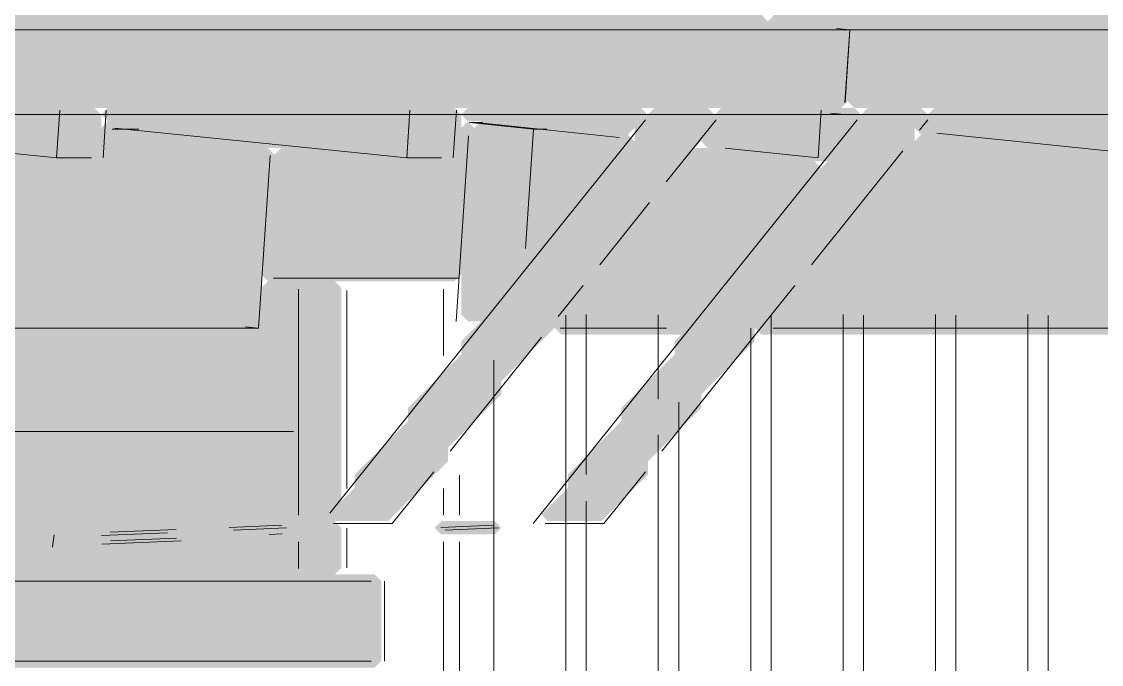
# Model space of a CAD drawing. Header units: millimetres. Extents: x 0 to 84100, y 0 to 59400.
# Drawn here: x 37805 to 38615, y 49329 to 49811 of the extents above; entities that cross this region are included whole.
import ezdxf

# ---------------------------------------------------------------- set-up
doc = ezdxf.new("R2010")
doc.units = ezdxf.units.MM
doc.layers.add('10_見えがかり', color=7, linetype='Continuous', lineweight=13)
doc.layers.add('12_見えがかり（ガラス）', color=5, linetype='Continuous', lineweight=9)

msp = doc.modelspace()

# ---------------------------------------------------------------- hatches: boundary and pattern name
at = {"layer": '10_見えがかり', "true_color": 0xbdbdbd}
for points in [[(38369.92, 49806.57), (38419.92, 49806.57), (38424.92, 49801.57), (38424.92, 49751.57), (38419.92, 49746.57), (36809.92, 49746.57), (36804.92, 49751.57), (36804.92, 49801.57), (36799.92, 49806.57), (36749.92, 49806.57), (36744.92, 49811.57), (36749.92, 49816.57), (38359.92, 49816.57)], [(40019.92, 49806.57), (40069.92, 49806.57), (40074.92, 49801.57), (40074.92, 49751.57), (40069.92, 49746.57), (38429.92, 49746.57), (38424.92, 49751.57), (38424.92, 49801.57), (38419.92, 49806.57), (38369.92, 49806.57), (38364.92, 49811.57), (38369.92, 49816.57), (40009.92, 49816.57)], [(37864.92, 49741.57), (37864.92, 49711.57), (37859.92, 49706.57), (37809.92, 49706.57), (37799.92, 49716.57), (37709.92, 49716.57), (37699.92, 49726.57), (37619.92, 49726.57), (37604.92, 49741.57), (37609.92, 49746.57), (37859.92, 49746.57)], [(38134.92, 49741.57), (38134.92, 49731.57), (38124.92, 49721.57), (38124.92, 49711.57), (38119.92, 49706.57), (38069.92, 49706.57), (38059.92, 49716.57), (37979.92, 49716.57), (37969.92, 49726.57), (37879.92, 49726.57), (37864.92, 49741.57), (37869.92, 49746.57), (38129.92, 49746.57)], [(38259.92, 49726.57), (38189.92, 49726.57), (38179.92, 49736.57), (38139.92, 49736.57), (38134.92, 49741.57), (38139.92, 49746.57), (38269.92, 49746.57), (38274.92, 49741.57)], [(38414.92, 49721.57), (38414.92, 49711.57), (38409.92, 49706.57), (38379.92, 49706.57), (38369.92, 49716.57), (38319.92, 49716.57), (38314.92, 49721.57), (38324.92, 49731.57), (38324.92, 49741.57), (38329.92, 49746.57), (38429.92, 49746.57), (38434.92, 49741.57)], [(38704.92, 49741.57), (38704.92, 49711.57), (38699.92, 49706.57), (38649.92, 49706.57), (38639.92, 49716.57), (38549.92, 49716.57), (38539.92, 49726.57), (38479.92, 49726.57), (38474.92, 49731.57), (38489.92, 49746.57), (38699.92, 49746.57)], [(37969.92, 49726.57), (37979.92, 49716.57), (37989.92, 49716.57), (37994.92, 49711.57), (37994.92, 49691.57), (37984.92, 49681.57), (37984.92, 49611.57), (37984.92, 49581.57), (37979.92, 49576.57), (37239.92, 49576.57), (36739.92, 49576.57), (36734.92, 49581.57), (36764.92, 49611.57), (36764.92, 49621.57), (36814.92, 49671.57), (36814.92, 49681.57), (36859.92, 49726.57), (36919.92, 49726.57), (36929.92, 49716.57), (37009.92, 49716.57), (37019.92, 49706.57), (37069.92, 49706.57), (37074.92, 49711.57), (37074.92, 49721.57), (37079.92, 49726.57), (37179.92, 49726.57), (37189.92, 49716.57), (37279.92, 49716.57), (37289.92, 49706.57), (37339.92, 49706.57), (37344.92, 49711.57), (37344.92, 49721.57), (37349.92, 49726.57), (37439.92, 49726.57), (37449.92, 49716.57), (37539.92, 49716.57), (37549.92, 49706.57), (37599.92, 49706.57), (37604.92, 49711.57), (37604.92, 49731.57), (37609.92, 49736.57), (37619.92, 49726.57), (37699.92, 49726.57), (37709.92, 49716.57), (37799.92, 49716.57), (37809.92, 49706.57), (37859.92, 49706.57), (37864.92, 49711.57), (37864.92, 49731.57), (37869.92, 49736.57), (37879.92, 49726.57)], [(38144.92, 49731.57), (38144.92, 49721.57), (38134.92, 49711.57), (38134.92, 49621.57), (38129.92, 49616.57), (38039.92, 49616.57), (37989.92, 49616.57), (37984.92, 49621.57), (37984.92, 49681.57), (37994.92, 49691.57), (37994.92, 49711.57), (37999.92, 49716.57), (38059.92, 49716.57), (38069.92, 49706.57), (38119.92, 49706.57), (38124.92, 49711.57), (38124.92, 49721.57), (38139.92, 49736.57)], [(38259.92, 49726.57), (38264.92, 49721.57), (38224.92, 49681.57), (38224.92, 49671.57), (38184.92, 49631.57), (38184.92, 49621.57), (38149.92, 49586.57), (38139.92, 49586.57), (38134.92, 49591.57), (38134.92, 49711.57), (38144.92, 49721.57), (38144.92, 49731.57), (38149.92, 49736.57), (38179.92, 49736.57), (38189.92, 49726.57)], [(39619.92, 49726.57), (39629.92, 49716.57), (39639.92, 49716.57), (39644.92, 49711.57), (39644.92, 49641.57), (39634.92, 49631.57), (39634.92, 49611.57), (39634.92, 49581.57), (39629.92, 49576.57), (38899.92, 49576.57), (38359.92, 49576.57), (38354.92, 49581.57), (38394.92, 49621.57), (38394.92, 49631.57), (38434.92, 49671.57), (38434.92, 49681.57), (38479.92, 49726.57), (38539.92, 49726.57), (38549.92, 49716.57), (38639.92, 49716.57), (38649.92, 49706.57), (38699.92, 49706.57), (38704.92, 49711.57), (38704.92, 49731.57), (38709.92, 49736.57), (38719.92, 49736.57), (38729.92, 49726.57), (38809.92, 49726.57), (38819.92, 49716.57), (38909.92, 49716.57), (38919.92, 49706.57), (38969.92, 49706.57), (38974.92, 49711.57), (38974.92, 49731.57), (38979.92, 49736.57), (38989.92, 49726.57), (39079.92, 49726.57), (39089.92, 49716.57), (39179.92, 49716.57), (39189.92, 49706.57), (39239.92, 49706.57), (39244.92, 49711.57), (39244.92, 49731.57), (39249.92, 49736.57), (39259.92, 49726.57), (39349.92, 49726.57), (39359.92, 49716.57), (39449.92, 49716.57), (39459.92, 49706.57), (39509.92, 49706.57), (39514.92, 49711.57), (39514.92, 49731.57), (39519.92, 49736.57), (39529.92, 49726.57)], [(38399.92, 49706.57), (38404.92, 49701.57), (38374.92, 49671.57), (38374.92, 49661.57), (38334.92, 49621.57), (38334.92, 49611.57), (38299.92, 49576.57), (38209.92, 49576.57), (38204.92, 49581.57), (38204.92, 49591.57), (38244.92, 49631.57), (38244.92, 49641.57), (38284.92, 49681.57), (38284.92, 49691.57), (38309.92, 49716.57), (38369.92, 49716.57), (38379.92, 49706.57)]]:
    msp.add_hatch(color=8, dxfattribs=at).paths.add_polyline_path(points)
at = {"layer": '10_見えがかり', "true_color": 0xe9dcc4}
for points in [[(38284.92, 49681.57), (38244.92, 49641.57), (38244.92, 49631.57), (38204.92, 49591.57), (38204.92, 49581.57), (38164.92, 49541.57), (38164.92, 49531.57), (38124.92, 49491.57), (38124.92, 49481.57), (38079.92, 49436.57), (38039.92, 49436.57), (38034.92, 49441.57), (38054.92, 49461.57), (38054.92, 49471.57), (38094.92, 49511.57), (38094.92, 49521.57), (38134.92, 49561.57), (38134.92, 49571.57), (38184.92, 49621.57), (38184.92, 49631.57), (38224.92, 49671.57), (38224.92, 49681.57), (38264.92, 49721.57), (38264.92, 49731.57), (38279.92, 49746.57), (38319.92, 49746.57), (38324.92, 49741.57), (38324.92, 49731.57), (38284.92, 49691.57)], [(38474.92, 49721.57), (38434.92, 49681.57), (38434.92, 49671.57), (38394.92, 49631.57), (38394.92, 49621.57), (38354.92, 49581.57), (38354.92, 49571.57), (38314.92, 49531.57), (38314.92, 49521.57), (38274.92, 49481.57), (38274.92, 49471.57), (38239.92, 49436.57), (38199.92, 49436.57), (38194.92, 49441.57), (38214.92, 49461.57), (38214.92, 49471.57), (38254.92, 49511.57), (38254.92, 49521.57), (38294.92, 49561.57), (38294.92, 49571.57), (38334.92, 49611.57), (38334.92, 49621.57), (38374.92, 49661.57), (38374.92, 49671.57), (38414.92, 49711.57), (38414.92, 49721.57), (38439.92, 49746.57), (38479.92, 49746.57), (38484.92, 49741.57), (38474.92, 49731.57)], [(37959.92, 49426.57), (37954.92, 49431.57), (37959.92, 49436.57), (37999.92, 49436.57), (38004.92, 49431.57), (37999.92, 49426.57)], [(38114.92, 49431.57), (38119.92, 49436.57), (38159.92, 49436.57), (38164.92, 49431.57), (38159.92, 49426.57), (38119.92, 49426.57)], [(37864.92, 49421.57), (37869.92, 49426.57), (37919.92, 49426.57), (37924.92, 49421.57), (37919.92, 49416.57), (37869.92, 49416.57)], [(38074.92, 49391.57), (38074.92, 49331.57), (38069.92, 49326.57), (37319.92, 49326.57), (37314.92, 49331.57), (37314.92, 49391.57), (37319.92, 49396.57), (37379.92, 49396.57), (37439.92, 49396.57), (38039.92, 49396.57), (38069.92, 49396.57)]]:
    msp.add_hatch(color=8, dxfattribs=at).paths.add_polyline_path(points)
at = {"layer": '12_見えがかり（ガラス）', "true_color": 0xdce9f2}
h = msp.add_hatch(color=8, dxfattribs=at)
h.paths.add_polyline_path([(38044.92, 49611.57), (38044.92, 49451.57), (38034.92, 49441.57), (38044.92, 49431.57), (38044.92, 49401.57), (38039.92, 49396.57), (37439.92, 49396.57), (37429.92, 49406.57), (37389.92, 49406.57), (37379.92, 49396.57), (37279.92, 49396.57), (37269.92, 49406.57), (37239.92, 49406.57), (37234.92, 49411.57), (37234.92, 49571.57), (37239.92, 49576.57), (37979.92, 49576.57), (37984.92, 49581.57), (37984.92, 49611.57), (37989.92, 49616.57), (38039.92, 49616.57)])
h.paths.add_polyline_path([(37999.92, 49426.57), (38004.92, 49431.57), (37999.92, 49436.57), (37959.92, 49436.57), (37954.92, 49431.57), (37959.92, 49426.57)], flags=0)
h.paths.add_polyline_path([(37919.92, 49416.57), (37924.92, 49421.57), (37919.92, 49426.57), (37869.92, 49426.57), (37864.92, 49421.57), (37869.92, 49416.57)], flags=0)
h.paths.add_polyline_path([(37759.92, 49416.57), (37764.92, 49421.57), (37759.92, 49426.57), (37719.92, 49426.57), (37714.92, 49421.57), (37719.92, 49416.57)], flags=0)
h.paths.add_polyline_path([(37669.92, 49406.57), (37674.92, 49411.57), (37669.92, 49416.57), (37629.92, 49416.57), (37624.92, 49411.57), (37629.92, 49406.57)], flags=0)
h.paths.add_polyline_path([(37519.92, 49406.57), (37524.92, 49411.57), (37519.92, 49416.57), (37469.92, 49416.57), (37464.92, 49411.57), (37469.92, 49406.57)], flags=0)

# ---------------------------------------------------------------- linework, layer by layer
at = {"layer": '10_見えがかり'}
for points in [[(36808.1, 49805.13), (38426.42, 49805.14)], [(38426.42, 49805.14), (38416.48, 49806.16)], [(38416.51, 49806.16), (38426.44, 49805.14)], [(38422.73, 49750.66), (38426.42, 49805.14)], [(38422.79, 49750.66), (38426.44, 49805.14)], [(38426.44, 49805.14), (40077.69, 49805.14)], [(37831.39, 49709.07), (37833.81, 49744.82)], [(37866.31, 49709.07), (37868.74, 49744.82)], [(38094.03, 49709.07), (38096.45, 49744.82)], [(38128.95, 49709.07), (38131.38, 49744.82)], [(38402.55, 49709.07), (38404.94, 49744.82)], [(38422.11, 49741.58), (38412.18, 49742.6)], [(38422.18, 49741.58), (38412.25, 49742.6)], [(36803.79, 49741.57), (38422.11, 49741.58)], [(38273.08, 49737.73), (38036.44, 49442.54)], [(38189.2, 49730.74), (38141.1, 49735.73)], [(38141.1, 49735.73), (38151.08, 49735.73)], [(38253.4, 49724.52), (38144.02, 49735.85)], [(38431.84, 49737.68), (38188.97, 49434.77)], [(38326, 49737.73), (38288.64, 49691.12)], [(38422.18, 49741.58), (40073.42, 49741.58)], [(38484.76, 49737.68), (38478.53, 49729.91)], [(37831.39, 49709.07), (37612.56, 49731.5)], [(37873.24, 49730.74), (37893.21, 49730.74)], [(38094.03, 49709.07), (37875.2, 49731.5)], [(38140.43, 49725.76), (38131.08, 49586.25)], [(38189.2, 49730.74), (38183.19, 49641.06)], [(38189.2, 49730.74), (38199.18, 49730.74)], [(38670.53, 49709.07), (38491.55, 49727.61)], [(37982.92, 49581.26), (37991.7, 49710.81)], [(38402.55, 49709.07), (38332.94, 49716.28)], [(38466.08, 49714.38), (38397.57, 49628.94)], [(37831.39, 49709.07), (37857.58, 49709.07)], [(38094.03, 49709.07), (38120.22, 49709.07)], [(38276.18, 49675.59), (38238.82, 49628.98)], [(37994.23, 49618.76), (38133.3, 49618.76)], [(38226.36, 49613.44), (38207.68, 49590.14)], [(38385.12, 49613.41), (38285.48, 49489.14)], [(38012.98, 49441.05), (38012.98, 49610.69)], [(38121.6, 49610.72), (38121.6, 49560.83)], [(38121.6, 49560.8), (38121.6, 49610.69)], [(38213.43, 49591.14), (38213.43, 46946.57), (38159.41, 46946.57), (38159.41, 49557.27)], [(38228.71, 49471.63), (38228.71, 49591.51)], [(38282.73, 49591.3), (38282.73, 49528.16)], [(38421.33, 49591.5), (38421.33, 46946.57), (38367.31, 46946.57), (38367.31, 49591.33)], [(38490.63, 49591.53), (38490.63, 46946.57), (38436.61, 46946.57), (38436.61, 49591.18)], [(38559.93, 49591.57), (38559.93, 46946.57), (38505.91, 46946.57), (38505.91, 49591.01)], [(38629.23, 49588.32), (38629.23, 46946.57), (38575.21, 46946.57), (38575.21, 49590.79)], [(36754.87, 49581.26), (37982.92, 49581.26)], [(37982.92, 49581.26), (37973.2, 49582.26)], [(38209.11, 49581.26), (38288.94, 49581.26)], [(38352.03, 49581.4), (38352.03, 46946.57), (38298.01, 46946.57), (38298.01, 49525.87)], [(38368.76, 49581.26), (39625.97, 49581.26)], [(38195.22, 49574.6), (38126.72, 49489.15)], [(37261.45, 49503.93), (38009.22, 49503.93)], [(38282.73, 49501.3), (38282.73, 46946.57), (38228.71, 46946.57), (38228.71, 49451.51)], [(38114.27, 49473.61), (38083.13, 49434.77)], [(38133.66, 49471.03), (38133.66, 49441.09)], [(38273.03, 49473.61), (38241.89, 49434.77)], [(38121.6, 49461.05), (38121.6, 49441.09)], [(38121.6, 49441.05), (38121.6, 49461.01)], [(38039.03, 49434.77), (38083.13, 49434.77)], [(38197.79, 49434.77), (38241.89, 49434.77)], [(37829.5, 49426.3), (37828.25, 49416.92)], [(37914.65, 49427.82), (37865.1, 49425.78)], [(37921.19, 49430.28), (37871.64, 49428.23)], [(38000.48, 49433.55), (37960.84, 49431.91)], [(38003.85, 49431.5), (37964.2, 49429.87)], [(38000.67, 49427.01), (37990.76, 49426.6)], [(38159.24, 49433.55), (38119.59, 49431.91)], [(38162.6, 49431.5), (38122.96, 49429.87)], [(37924.75, 49421.69), (37865.29, 49419.24)], [(37921.38, 49423.74), (37871.83, 49421.69)], [(38012.98, 49401.13), (38012.98, 49421.09)], [(38121.6, 49421.13), (38121.6, 46946.57)], [(38121.6, 46796.57), (38121.6, 49421.09)], [(38133.66, 49421.13), (38133.66, 46946.57)], [(38067.44, 49391.57), (37443.34, 49391.57)], [(38077.34, 49331.57), (38077.34, 49391.57)], [(38067.44, 49331.57), (37324.47, 49331.57)]]:
    msp.add_lwpolyline(points, dxfattribs=at)
at = {"layer": '12_見えがかり（ガラス）'}
for points in [[(38049.18, 49460.97), (38049.18, 49609.7)], [(38049.18, 49401.48), (38049.18, 49431.23)]]:
    msp.add_lwpolyline(points, dxfattribs=at)

doc.saveas('drawing.dxf')
